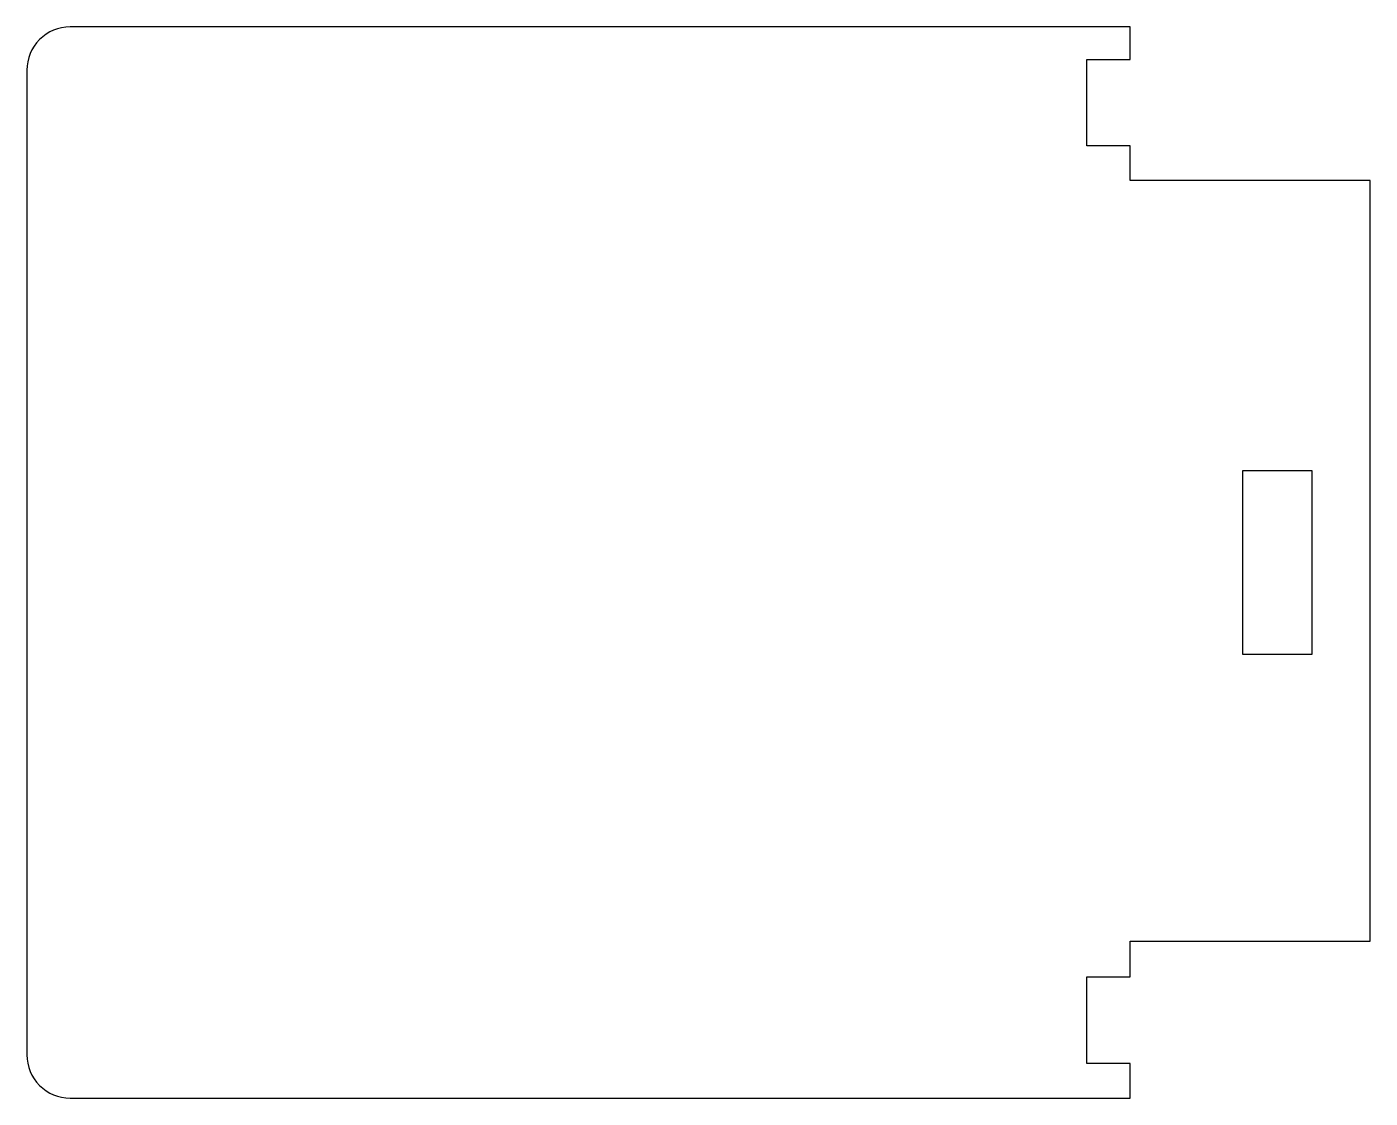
# Model space of a CAD drawing. Header units: millimetres. Extents: x -53.1 to 9, y -58.5 to -9.
import ezdxf

# ---------------------------------------------------------------- set-up
doc = ezdxf.new("R2010")
doc.units = ezdxf.units.MM
doc.layers.get('0').update_dxf_attribs({"linetype": 'CONTINUOUS'})

msp = doc.modelspace()

# ---------------------------------------------------------------- linework, layer by layer
msp.add_lwpolyline([(8.987, -51.25), (8.987, -16.1), (-2.1, -16.1), (-2.1, -14.504), (-4.1, -14.504), (-4.1, -10.504), (-2.1, -10.504), (-2.1, -9), (-51.1, -9, 0.414214), (-53.1, -11), (-53.1, -56.5, 0.414214), (-51.1, -58.5), (-2.1, -58.5), (-2.1, -56.903), (-4.1, -56.903), (-4.1, -52.903), (-2.1, -52.903), (-2.1, -51.25)], format="xyb", close=True)
msp.add_lwpolyline([(3.1, -29.5), (6.3, -29.5), (6.3, -38), (3.1, -38)], close=True)

doc.saveas('drawing.dxf')
